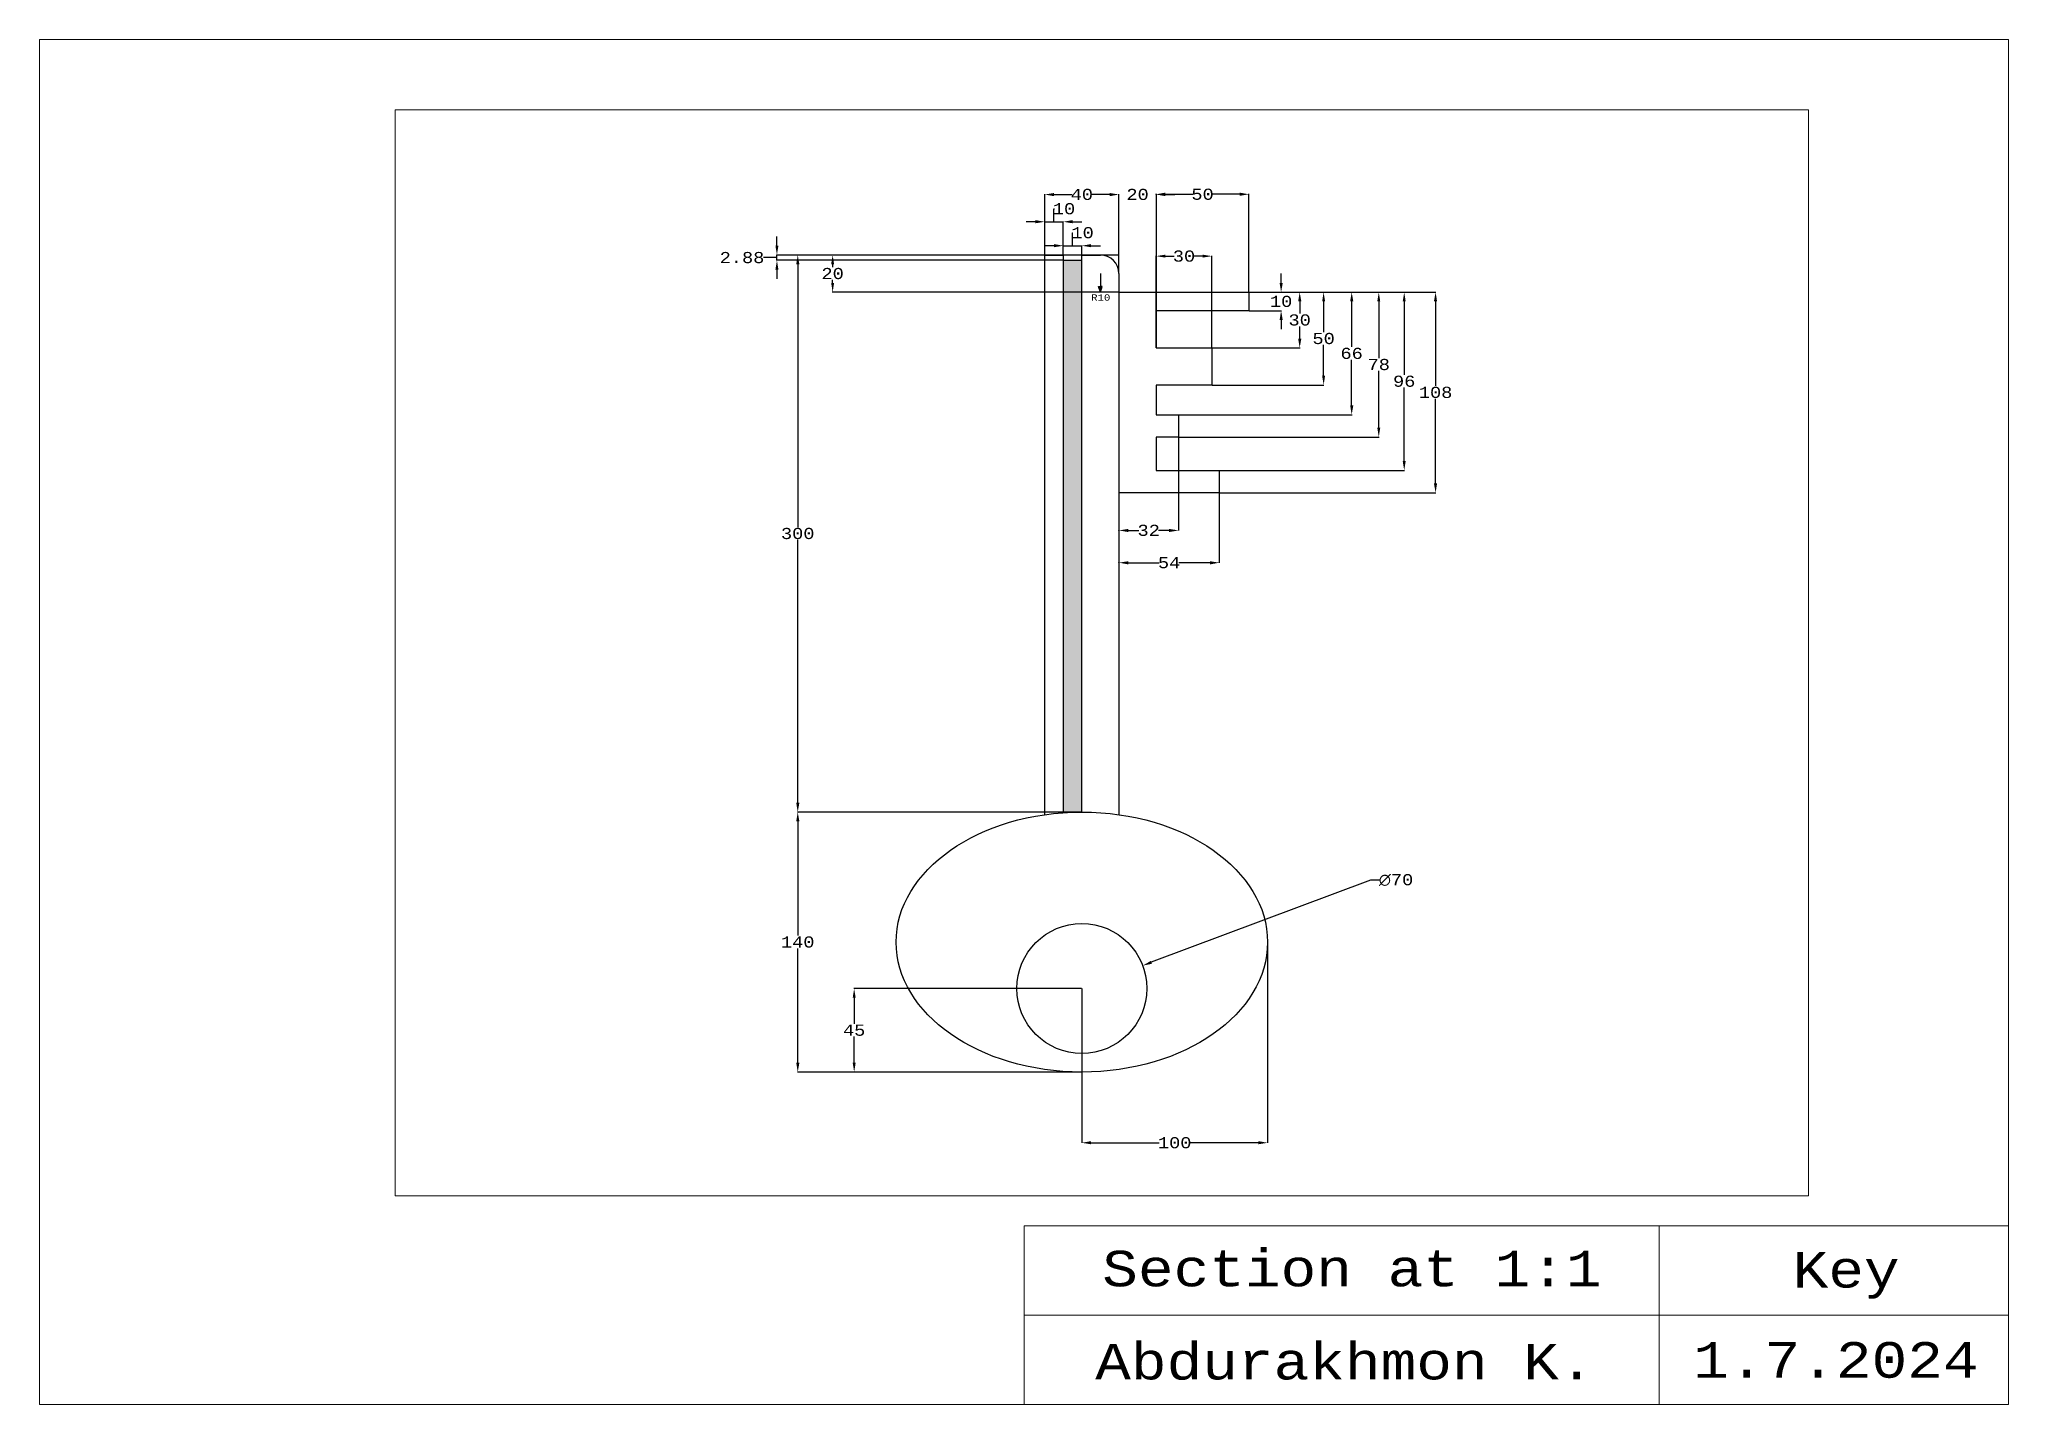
# Paper-space layout 'Layout1' of a CAD drawing. Header units: millimetres, sheet in inches. Extents: x 0.3 to 16.1, y 0.4 to 11.3.
# The model-space entities are those that its viewports show. They can reach past a viewport. Long polylines and large blocks are cut down to what shows.
import ezdxf

# ---------------------------------------------------------------- set-up
doc = ezdxf.new("R2010")
doc.units = ezdxf.units.MM
doc.header["$MEASUREMENT"] = 0
doc.layers.get('0').update_dxf_attribs({"plot": 0})
for name, color, linetype in [('dim', 30, 'Continuous'), ('Hatch', 250, 'Continuous'), ('medium', 4, 'Continuous'), ('thick', 1, 'Continuous')]:
    doc.layers.add(name, color=color, linetype=linetype)
doc.layers.add('Layout Text', color=7, linetype='Continuous', lineweight=15)
doc.styles.get("Standard").update_dxf_attribs({"font": 'cour.ttf'})
doc.dimstyles.new('Mine', dxfattribs={"dimtxt": 6, "dimasz": 5, "dimexe": 0.18, "dimexo": 0.0625, "dimgap": 0.09, "dimtad": 0, "dimtih": 1, "dimtoh": 1, "dimdec": 0, "dimzin": 0, "dimdsep": 46, "dimtxsty": 'Standard', "dimcen": 0, "dimclrd": 256, "dimclre": 256, "dimclrt": 256, "dimadec": 0, "dimazin": 0, "dimtfac": 1, "dimtdec": 0, "dimtofl": 0, "dimtmove": 1, "dimatfit": 3, "dimldrblk": 'DOT', "dimfxl": 1, "dimtfillclr": 256, "dimtolj": 1, "dimtzin": 0, "dimlwd": -1, "dimlwe": -1, "dimarcsym": 0})

# ---------------------------------------------------------------- blocks, each defined once
blk = doc.blocks.new('*D1')
at = {"layer": 'Defpoints', "color": 0, "transparency": 16777216}
for p in [(325.2, 120.8), (259.6, 96.2)]:
    blk.add_point(p, dxfattribs=at)
at = {"layer": 'dim', "transparency": 16777216}
for p, q in [((447.8, 166.9), (329.8, 122.6)), ((452.8, 166.9), (447.8, 166.9))]:
    blk.add_line(p, q, dxfattribs=at)
blk.add_solid([(329.6, 123.4), (330.1, 121.8), (325.2, 120.8)], dxfattribs=at)
at = {"layer": 'dim', "transparency": 16777216, "insert": (461.6, 166.9), "char_height": 6, "attachment_point": 5}
blk.add_mtext('\\A1;∅70', dxfattribs=at)
blk = doc.blocks.new('_Dot')
at = {"color": 0, "linetype": 'ByBlock', "lineweight": -2}
blk.add_line((-0.5, 0), (-1, 0), dxfattribs=at)
at = {"color": 0, "linetype": 'ByBlock', "const_width": 0.5}
blk.add_lwpolyline([(-0.25, 0, 1), (0.25, 0, 1)], format="xyb", close=True, dxfattribs=at)
blk = doc.blocks.new('*D2')
at = {"layer": 'Defpoints', "color": 0, "transparency": 16777216}
for p in [(292.4, 108.5), (392.4, 108.5), (392.4, 25.4)]:
    blk.add_point(p, dxfattribs=at)
at = {"layer": 'dim', "transparency": 16777216}
for p, q in [((292.4, 108.5), (292.4, 25.3)), ((392.4, 108.5), (392.4, 25.3)), ((297.4, 25.4), (334, 25.4)), ((387.4, 25.4), (350.8, 25.4))]:
    blk.add_line(p, q, dxfattribs=at)
for points in [[(297.4, 26.3), (297.4, 24.6), (292.4, 25.4)], [(387.4, 26.3), (387.4, 24.6), (392.4, 25.4)]]:
    blk.add_solid(points, dxfattribs=at)
at = {"layer": 'dim', "transparency": 16777216, "insert": (342.4, 25.4), "char_height": 6, "attachment_point": 5}
blk.add_mtext('\\A1;100', dxfattribs=at)
blk = doc.blocks.new('*D3')
at = {"layer": 'Defpoints', "color": 0, "transparency": 16777216}
for p in [(169.8, 108.5), (292.4, 108.5), (292.4, 63.5)]:
    blk.add_point(p, dxfattribs=at)
at = {"layer": 'dim', "transparency": 16777216}
for p, q in [((292.3, 108.5), (169.6, 108.5)), ((169.8, 103.5), (169.8, 89.4)), ((169.8, 68.5), (169.8, 82.6)), ((292.3, 63.5), (169.6, 63.5))]:
    blk.add_line(p, q, dxfattribs=at)
for points in [[(169, 103.5), (170.6, 103.5), (169.8, 108.5)], [(169, 68.5), (170.6, 68.5), (169.8, 63.5)]]:
    blk.add_solid(points, dxfattribs=at)
at = {"layer": 'dim', "transparency": 16777216, "insert": (169.8, 86), "char_height": 6, "attachment_point": 5}
blk.add_mtext('\\A1;45', dxfattribs=at)
blk = doc.blocks.new('*D4')
at = {"layer": 'Defpoints', "color": 0, "transparency": 16777216}
for p in [(139.4, 203.5), (292.4, 203.5), (292.4, 63.5)]:
    blk.add_point(p, dxfattribs=at)
at = {"layer": 'dim', "transparency": 16777216}
for p, q in [((292.3, 203.5), (139.2, 203.5)), ((139.4, 198.5), (139.4, 137)), ((139.4, 68.5), (139.4, 130.1)), ((292.3, 63.5), (139.2, 63.5))]:
    blk.add_line(p, q, dxfattribs=at)
for points in [[(138.6, 198.5), (140.3, 198.5), (139.4, 203.5)], [(138.6, 68.5), (140.3, 68.5), (139.4, 63.5)]]:
    blk.add_solid(points, dxfattribs=at)
at = {"layer": 'dim', "transparency": 16777216, "insert": (139.4, 133.5), "char_height": 6, "attachment_point": 5}
blk.add_mtext('\\A1;140', dxfattribs=at)
blk = doc.blocks.new('*D5')
at = {"layer": 'Defpoints', "color": 0, "transparency": 16777216}
for p in [(139.4, 503.5), (272.4, 503.5), (139.4, 203.5)]:
    blk.add_point(p, dxfattribs=at)
at = {"layer": 'dim', "transparency": 16777216}
for p, q in [((272.3, 503.5), (139.2, 503.5)), ((139.4, 498.5), (139.4, 357)), ((139.4, 208.5), (139.4, 350.1)), ((139.5, 203.5), (139.6, 203.5))]:
    blk.add_line(p, q, dxfattribs=at)
for points in [[(138.6, 498.5), (140.3, 498.5), (139.4, 503.5)], [(138.6, 208.5), (140.3, 208.5), (139.4, 203.5)]]:
    blk.add_solid(points, dxfattribs=at)
at = {"layer": 'dim', "transparency": 16777216, "insert": (139.4, 353.5), "char_height": 6, "attachment_point": 5}
blk.add_mtext('\\A1;300', dxfattribs=at)
blk = doc.blocks.new('*D6')
at = {"layer": 'Defpoints', "color": 0, "transparency": 16777216}
for p in [(312.4, 536.1), (272.4, 503.5), (312.4, 493.5)]:
    blk.add_point(p, dxfattribs=at)
at = {"layer": 'dim', "transparency": 16777216}
for p, q in [((272.4, 503.6), (272.4, 536.2)), ((277.4, 536.1), (287.1, 536.1)), ((307.4, 536.1), (297.7, 536.1)), ((312.4, 493.6), (312.4, 536.2))]:
    blk.add_line(p, q, dxfattribs=at)
for points in [[(277.4, 536.9), (277.4, 535.2), (272.4, 536.1)], [(307.4, 536.9), (307.4, 535.2), (312.4, 536.1)]]:
    blk.add_solid(points, dxfattribs=at)
at = {"layer": 'dim', "transparency": 16777216, "insert": (292.4, 536.1), "char_height": 6, "attachment_point": 5}
blk.add_mtext('\\A1;40', dxfattribs=at)
blk = doc.blocks.new('*D7')
at = {"layer": 'Defpoints', "color": 0, "transparency": 16777216}
for p in [(312.4, 536.1), (332.4, 536.1), (332.4, 536.1)]:
    blk.add_point(p, dxfattribs=at)
at = {"layer": 'dim', "transparency": 16777216}
for p, q in [((307.4, 536.1), (302.4, 536.1)), ((312.4, 536.1), (312.4, 536.2)), ((332.4, 536.1), (332.4, 536.2)), ((337.4, 536.1), (342.4, 536.1))]:
    blk.add_line(p, q, dxfattribs=at)
for points in [[(307.4, 536.9), (307.4, 535.2), (312.4, 536.1)], [(337.4, 536.9), (337.4, 535.2), (332.4, 536.1)]]:
    blk.add_solid(points, dxfattribs=at)
at = {"layer": 'dim', "transparency": 16777216, "insert": (322.4, 536.1), "char_height": 6, "attachment_point": 5}
blk.add_mtext('\\A1;20', dxfattribs=at)
blk = doc.blocks.new('*D8')
at = {"layer": 'Defpoints', "color": 0, "transparency": 16777216}
for p in [(332.4, 536.1), (382.4, 536.2), (382.4, 536.1)]:
    blk.add_point(p, dxfattribs=at)
at = {"layer": 'dim', "transparency": 16777216}
for p, q in [((332.4, 536.1), (332.4, 536.4)), ((337.4, 536.2), (352.1, 536.2)), ((377.4, 536.2), (362.7, 536.2)), ((382.4, 536.1), (382.4, 536.4))]:
    blk.add_line(p, q, dxfattribs=at)
for points in [[(337.4, 537.1), (337.4, 535.4), (332.4, 536.2)], [(377.4, 537.1), (377.4, 535.4), (382.4, 536.2)]]:
    blk.add_solid(points, dxfattribs=at)
at = {"layer": 'dim', "transparency": 16777216, "insert": (357.4, 536.2), "char_height": 6, "attachment_point": 5}
blk.add_mtext('\\A1;50', dxfattribs=at)
blk = doc.blocks.new('*D9')
at = {"layer": 'Defpoints', "color": 0, "transparency": 16777216}
for p in [(362.4, 502.9), (332.4, 453.5), (362.4, 453.5)]:
    blk.add_point(p, dxfattribs=at)
at = {"layer": 'dim', "transparency": 16777216}
for p, q in [((332.4, 453.6), (332.4, 503.1)), ((337.4, 502.9), (342.1, 502.9)), ((357.4, 502.9), (352.7, 502.9)), ((362.4, 453.6), (362.4, 503.1))]:
    blk.add_line(p, q, dxfattribs=at)
for points in [[(337.4, 503.7), (337.4, 502.1), (332.4, 502.9)], [(357.4, 503.7), (357.4, 502.1), (362.4, 502.9)]]:
    blk.add_solid(points, dxfattribs=at)
at = {"layer": 'dim', "transparency": 16777216, "insert": (347.4, 502.9), "char_height": 6, "attachment_point": 5}
blk.add_mtext('\\A1;30', dxfattribs=at)
blk = doc.blocks.new('*D10')
at = {"layer": 'Defpoints', "color": 0, "transparency": 16777216}
for p in [(382.4, 483.5), (382.4, 473.5), (399.7, 473.5)]:
    blk.add_point(p, dxfattribs=at)
at = {"layer": 'dim', "transparency": 16777216}
for p, q in [((399.7, 488.5), (399.7, 493.5)), ((382.5, 483.5), (399.9, 483.5)), ((382.5, 473.5), (399.9, 473.5)), ((399.7, 468.5), (399.7, 463.5))]:
    blk.add_line(p, q, dxfattribs=at)
for points in [[(398.9, 488.5), (400.6, 488.5), (399.7, 483.5)], [(398.9, 468.5), (400.6, 468.5), (399.7, 473.5)]]:
    blk.add_solid(points, dxfattribs=at)
at = {"layer": 'dim', "transparency": 16777216, "insert": (399.7, 478.5), "char_height": 6, "attachment_point": 5}
blk.add_mtext('\\A1;10', dxfattribs=at)
blk = doc.blocks.new('*D11')
at = {"layer": 'Defpoints', "color": 0, "transparency": 16777216}
for p in [(382.4, 483.5), (362.4, 453.5), (409.7, 453.5)]:
    blk.add_point(p, dxfattribs=at)
at = {"layer": 'dim', "transparency": 16777216}
for p, q in [((382.5, 483.5), (409.9, 483.5)), ((409.7, 478.5), (409.7, 472)), ((409.7, 458.5), (409.7, 465.1)), ((362.5, 453.5), (409.9, 453.5))]:
    blk.add_line(p, q, dxfattribs=at)
for points in [[(408.9, 478.5), (410.6, 478.5), (409.7, 483.5)], [(408.9, 458.5), (410.6, 458.5), (409.7, 453.5)]]:
    blk.add_solid(points, dxfattribs=at)
at = {"layer": 'dim', "transparency": 16777216, "insert": (409.7, 468.5), "char_height": 6, "attachment_point": 5}
blk.add_mtext('\\A1;30', dxfattribs=at)
blk = doc.blocks.new('*D12')
at = {"layer": 'Defpoints', "color": 0, "transparency": 16777216}
for p in [(382.4, 483.5), (362.4, 433.5), (422.6, 433.5)]:
    blk.add_point(p, dxfattribs=at)
at = {"layer": 'dim', "transparency": 16777216}
for p, q in [((382.5, 483.5), (422.8, 483.5)), ((422.6, 478.5), (422.6, 462)), ((422.6, 438.5), (422.6, 455.1)), ((362.5, 433.5), (422.8, 433.5))]:
    blk.add_line(p, q, dxfattribs=at)
for points in [[(421.8, 478.5), (423.4, 478.5), (422.6, 483.5)], [(421.8, 438.5), (423.4, 438.5), (422.6, 433.5)]]:
    blk.add_solid(points, dxfattribs=at)
at = {"layer": 'dim', "transparency": 16777216, "insert": (422.6, 458.5), "char_height": 6, "attachment_point": 5}
blk.add_mtext('\\A1;50', dxfattribs=at)
blk = doc.blocks.new('*D13')
at = {"layer": 'Defpoints', "color": 0, "transparency": 16777216}
for p in [(382.4, 483.5), (344.4, 417.5), (437.7, 417.5)]:
    blk.add_point(p, dxfattribs=at)
at = {"layer": 'dim', "transparency": 16777216}
for p, q in [((382.5, 483.5), (437.9, 483.5)), ((437.7, 478.5), (437.7, 454)), ((437.7, 422.5), (437.7, 447.1)), ((344.5, 417.5), (437.9, 417.5))]:
    blk.add_line(p, q, dxfattribs=at)
for points in [[(436.9, 478.5), (438.6, 478.5), (437.7, 483.5)], [(436.9, 422.5), (438.6, 422.5), (437.7, 417.5)]]:
    blk.add_solid(points, dxfattribs=at)
at = {"layer": 'dim', "transparency": 16777216, "insert": (437.7, 450.5), "char_height": 6, "attachment_point": 5}
blk.add_mtext('\\A1;66', dxfattribs=at)
blk = doc.blocks.new('*D14')
at = {"layer": 'Defpoints', "color": 0, "transparency": 16777216}
for p in [(382.4, 483.5), (344.4, 405.5), (452.3, 405.5)]:
    blk.add_point(p, dxfattribs=at)
at = {"layer": 'dim', "transparency": 16777216}
for p, q in [((382.5, 483.5), (452.5, 483.5)), ((452.3, 478.5), (452.3, 448)), ((452.3, 410.5), (452.3, 441.1)), ((344.5, 405.5), (452.5, 405.5))]:
    blk.add_line(p, q, dxfattribs=at)
for points in [[(451.5, 478.5), (453.1, 478.5), (452.3, 483.5)], [(451.5, 410.5), (453.1, 410.5), (452.3, 405.5)]]:
    blk.add_solid(points, dxfattribs=at)
at = {"layer": 'dim', "transparency": 16777216, "insert": (452.3, 444.5), "char_height": 6, "attachment_point": 5}
blk.add_mtext('\\A1;78', dxfattribs=at)
blk = doc.blocks.new('*D15')
at = {"layer": 'Defpoints', "color": 0, "transparency": 16777216}
for p in [(382.4, 483.5), (366.4, 387.5), (466, 387.5)]:
    blk.add_point(p, dxfattribs=at)
at = {"layer": 'dim', "transparency": 16777216}
for p, q in [((382.5, 483.5), (466.2, 483.5)), ((466, 478.5), (466, 439)), ((466, 392.5), (466, 432.1)), ((366.5, 387.5), (466.2, 387.5))]:
    blk.add_line(p, q, dxfattribs=at)
for points in [[(465.2, 478.5), (466.8, 478.5), (466, 483.5)], [(465.2, 392.5), (466.8, 392.5), (466, 387.5)]]:
    blk.add_solid(points, dxfattribs=at)
at = {"layer": 'dim', "transparency": 16777216, "insert": (466, 435.5), "char_height": 6, "attachment_point": 5}
blk.add_mtext('\\A1;96', dxfattribs=at)
blk = doc.blocks.new('*D16')
at = {"layer": 'Defpoints', "color": 0, "transparency": 16777216}
for p in [(382.4, 483.5), (366.4, 375.5), (482.9, 375.5)]:
    blk.add_point(p, dxfattribs=at)
at = {"layer": 'dim', "transparency": 16777216}
for p, q in [((382.5, 483.5), (483, 483.5)), ((482.9, 478.5), (482.9, 433)), ((482.9, 380.5), (482.9, 426.1)), ((366.5, 375.5), (483, 375.5))]:
    blk.add_line(p, q, dxfattribs=at)
for points in [[(482, 478.5), (483.7, 478.5), (482.9, 483.5)], [(482, 380.5), (483.7, 380.5), (482.9, 375.5)]]:
    blk.add_solid(points, dxfattribs=at)
at = {"layer": 'dim', "transparency": 16777216, "insert": (482.9, 429.5), "char_height": 6, "attachment_point": 5}
blk.add_mtext('\\A1;108', dxfattribs=at)
blk = doc.blocks.new('*D17')
at = {"layer": 'Defpoints', "color": 0, "transparency": 16777216}
for p in [(312.4, 355.2), (312.4, 355.2), (344.4, 355.2)]:
    blk.add_point(p, dxfattribs=at)
at = {"layer": 'dim', "transparency": 16777216}
for p, q in [((312.4, 355.2), (312.4, 355.3)), ((317.4, 355.2), (323.1, 355.2)), ((339.4, 355.2), (333.7, 355.2)), ((344.4, 355.2), (344.4, 355.3))]:
    blk.add_line(p, q, dxfattribs=at)
for points in [[(317.4, 356), (317.4, 354.3), (312.4, 355.2)], [(339.4, 356), (339.4, 354.3), (344.4, 355.2)]]:
    blk.add_solid(points, dxfattribs=at)
at = {"layer": 'dim', "transparency": 16777216, "insert": (328.4, 355.2), "char_height": 6, "attachment_point": 5}
blk.add_mtext('\\A1;32', dxfattribs=at)
blk = doc.blocks.new('*D18')
at = {"layer": 'Defpoints', "color": 0, "transparency": 16777216}
for p in [(312.4, 337.8), (312.4, 337.8), (366.4, 337.8)]:
    blk.add_point(p, dxfattribs=at)
at = {"layer": 'dim', "transparency": 16777216}
for p, q in [((312.4, 337.8), (312.4, 337.9)), ((317.4, 337.8), (334.1, 337.8)), ((361.4, 337.8), (344.7, 337.8)), ((366.4, 337.8), (366.4, 337.9))]:
    blk.add_line(p, q, dxfattribs=at)
for points in [[(317.4, 338.6), (317.4, 336.9), (312.4, 337.8)], [(361.4, 338.6), (361.4, 336.9), (366.4, 337.8)]]:
    blk.add_solid(points, dxfattribs=at)
at = {"layer": 'dim', "transparency": 16777216, "insert": (339.4, 337.8), "char_height": 6, "attachment_point": 5}
blk.add_mtext('\\A1;54', dxfattribs=at)
blk = doc.blocks.new('*D19')
at = {"layer": 'Defpoints', "color": 0, "transparency": 16777216}
for p in [(158.2, 503.5), (312.4, 503.5), (312.4, 483.5)]:
    blk.add_point(p, dxfattribs=at)
at = {"layer": 'dim', "transparency": 16777216}
for p, q in [((312.3, 503.5), (158, 503.5)), ((158.2, 498.5), (158.2, 497)), ((158.2, 488.5), (158.2, 490.1)), ((312.3, 483.5), (158, 483.5))]:
    blk.add_line(p, q, dxfattribs=at)
for points in [[(157.4, 498.5), (159, 498.5), (158.2, 503.5)], [(157.4, 488.5), (159, 488.5), (158.2, 483.5)]]:
    blk.add_solid(points, dxfattribs=at)
at = {"layer": 'dim', "transparency": 16777216, "insert": (158.2, 493.5), "char_height": 6, "attachment_point": 5}
blk.add_mtext('\\A1;20', dxfattribs=at)
blk = doc.blocks.new('*D20')
at = {"layer": 'Defpoints', "color": 0, "transparency": 16777216}
for p in [(128.2, 503.5), (282.4, 503.5), (282.4, 500.7)]:
    blk.add_point(p, dxfattribs=at)
at = {"layer": 'dim', "transparency": 16777216}
for p, q in [((128.2, 508.5), (128.2, 513.5)), ((121.2, 502.1), (121, 502.1)), ((128.2, 502.1), (121.2, 502.1)), ((282.3, 503.5), (128, 503.5)), ((282.3, 500.7), (128, 500.7)), ((128.2, 500.7), (128.2, 503.5)), ((128.2, 495.7), (128.2, 490.7))]:
    blk.add_line(p, q, dxfattribs=at)
for points in [[(127.4, 508.5), (129, 508.5), (128.2, 503.5)], [(127.4, 495.7), (129, 495.7), (128.2, 500.7)]]:
    blk.add_solid(points, dxfattribs=at)
at = {"layer": 'dim', "transparency": 16777216, "insert": (109.4, 502.1), "char_height": 6, "attachment_point": 5}
blk.add_mtext('\\A1;2.88', dxfattribs=at)
blk = doc.blocks.new('*D21')
at = {"layer": 'Defpoints', "color": 0, "transparency": 16777216}
for p in [(282.4, 521.4), (272.4, 503.5), (282.4, 503.5)]:
    blk.add_point(p, dxfattribs=at)
at = {"layer": 'dim', "transparency": 16777216}
for p, q in [((267.4, 521.4), (262.4, 521.4)), ((272.4, 503.6), (272.4, 521.6)), ((272.4, 521.4), (282.4, 521.4)), ((277.4, 521.4), (277.4, 528.4)), ((277.4, 528.4), (277.6, 528.4)), ((282.4, 503.6), (282.4, 521.6)), ((287.4, 521.4), (292.4, 521.4))]:
    blk.add_line(p, q, dxfattribs=at)
for points in [[(267.4, 522.3), (267.4, 520.6), (272.4, 521.4)], [(287.4, 522.3), (287.4, 520.6), (282.4, 521.4)]]:
    blk.add_solid(points, dxfattribs=at)
at = {"layer": 'dim', "transparency": 16777216, "insert": (282.8, 528.4), "char_height": 6, "attachment_point": 5}
blk.add_mtext('\\A1;10', dxfattribs=at)
blk = doc.blocks.new('*D22')
at = {"layer": 'Defpoints', "color": 0, "transparency": 16777216}
for p in [(282.4, 503.5), (292.4, 508.5), (292.4, 503.5)]:
    blk.add_point(p, dxfattribs=at)
at = {"layer": 'dim', "transparency": 16777216}
for p, q in [((287.4, 508.5), (287.4, 515.5)), ((287.4, 515.5), (287.6, 515.5)), ((277.4, 508.5), (272.4, 508.5)), ((282.4, 503.6), (282.4, 508.7)), ((282.4, 508.5), (292.4, 508.5)), ((292.4, 503.6), (292.4, 508.7)), ((297.4, 508.5), (302.4, 508.5))]:
    blk.add_line(p, q, dxfattribs=at)
for points in [[(277.4, 509.4), (277.4, 507.7), (282.4, 508.5)], [(297.4, 509.4), (297.4, 507.7), (292.4, 508.5)]]:
    blk.add_solid(points, dxfattribs=at)
at = {"layer": 'dim', "transparency": 16777216, "insert": (292.8, 515.5), "char_height": 6, "attachment_point": 5}
blk.add_mtext('\\A1;10', dxfattribs=at)

msp = doc.modelspace()

# ---------------------------------------------------------------- hatches: boundary and pattern name
at = {"layer": 'dim'}
h = msp.add_hatch(color=256, dxfattribs=at)
h.dxf.hatch_style = 1
h.paths.add_polyline_path([(303.4, 486.5), (302.4, 486.5), (302.4, 483.5)])
h.paths.add_polyline_path([(302.4, 486.5), (301.4, 486.5), (302.4, 483.5)])
at = {"layer": 'Hatch'}
h = msp.add_hatch(color=256, dxfattribs=at)
h.dxf.hatch_style = 1
edge = h.paths.add_edge_path()
edge.add_line((292.4, 500.7), (282.4, 500.7))
edge.add_line((282.4, 500.7), (282.4, 203.2))
edge.add_ellipse((292.4, 133.5), major_axis=(-100, 0), ratio=0.7, start_angle=270, end_angle=275.7392, ccw=False)
edge.add_line((292.4, 203.5), (292.4, 500.7))

# ---------------------------------------------------------------- linework, layer by layer
at = {"layer": 'dim'}
for p, q in [((332.4, 536.4), (332.4, 473.5)), ((382.4, 483.5), (382.4, 536.2)), ((302.4, 493.5), (302.4, 483.5)), ((344.4, 405.5), (344.4, 355.2)), ((366.4, 375.5), (366.4, 337.8)), ((392.4, 133.5), (392.4, 107.1))]:
    msp.add_line(p, q, dxfattribs=at)
for points in [[(302.4, 483.5), (301.4, 486.5), (302.4, 486.5)], [(302.4, 483.5), (303.4, 486.5), (302.4, 486.5)]]:
    msp.add_lwpolyline(points, dxfattribs=at)
at = {"layer": 'medium'}
msp.add_circle((292.4, 108.5), 35, dxfattribs=at)
msp.add_ellipse((292.4, 133.5), major_axis=(-100, 0), ratio=0.7, dxfattribs=at)
at = {"layer": 'thick'}
msp.add_line((282.4, 500.7), (292.4, 500.7), dxfattribs=at)
for points in [[(272.4, 202.1), (272.4, 503.5), (282.4, 503.5)], [(282.4, 503.5), (282.4, 203.2)], [(292.4, 203.5), (292.4, 503.5)], [(292.4, 503.5), (302.4, 503.5)], [(312.4, 493.5), (312.4, 202.1)], [(312.4, 483.5), (382.4, 483.5), (382.4, 473.5), (332.4, 473.5), (332.4, 453.5), (362.4, 453.5), (362.4, 433.5), (332.4, 433.5), (332.4, 417.5), (344.4, 417.5), (344.4, 405.5), (332.4, 405.5), (332.4, 387.5), (366.4, 387.5), (366.4, 375.5), (312.4, 375.5)]]:
    msp.add_lwpolyline(points, dxfattribs=at)
msp.add_arc((302.4, 493.5), 10, 0, 90, dxfattribs=at)
msp.add_arc((302.4, 493.5), 10, 0, 90, dxfattribs=at)

# ---------------------------------------------------------------- texts
at = {"layer": 'dim'}
msp.add_text('R10', height=3.44, dxfattribs=at).set_placement((297.4, 478.9))

# ---------------------------------------------------------------- dimensions: what is measured, and where the dimension line sits
for base, p1, p2, picture, middle in [((282.4, 521.4), (272.4, 503.5), (282.4, 503.5), '*D21', (277.7, 528.4)), ((312.4, 536.1), (272.4, 503.5), (312.4, 493.5), '*D6', (292.4, 536.1)), ((332.4, 536.1), (312.4, 536.1), (332.4, 536.1), '*D7', (322.4, 536.1)), ((382.4, 536.2), (332.4, 536.1), (382.4, 536.1), '*D8', (357.4, 536.2)), ((292.4, 508.5), (282.4, 503.5), (292.4, 503.5), '*D22', (287.7, 515.5)), ((362.4, 502.9), (332.4, 453.5), (362.4, 453.5), '*D9', (347.4, 502.9)), ((312.4, 355.2), (344.4, 355.2), (312.4, 355.2), '*D17', (328.4, 355.2)), ((312.4, 337.8), (366.4, 337.8), (312.4, 337.8), '*D18', (339.4, 337.8)), ((392.4, 25.4), (292.4, 108.5), (392.4, 108.5), '*D2', (342.4, 25.4))]:
    dim = msp.add_linear_dim(base=base, p1=p1, p2=p2, dimstyle='Mine', dxfattribs=at)
    dim.commit()
    dim.dimension.update_dxf_attribs({"geometry": picture, "text_midpoint": middle})
dim = msp.add_linear_dim(base=(128.2, 503.5), p1=(282.4, 500.7), p2=(282.4, 503.5), angle=90, text='2.88', dimstyle='Mine', dxfattribs=at)
dim.commit()
dim.dimension.update_dxf_attribs({"geometry": '*D20', "text_midpoint": (121, 502.1)})
for base, p1, p2, picture, middle in [((139.4, 503.5), (139.4, 203.5), (272.4, 503.5), '*D5', (139.4, 353.5)), ((158.2, 503.5), (312.4, 483.5), (312.4, 503.5), '*D19', (158.2, 493.5)), ((399.7, 473.5), (382.4, 483.5), (382.4, 473.5), '*D10', (399.7, 478.5)), ((437.7, 417.5), (382.4, 483.5), (344.4, 417.5), '*D13', (437.7, 450.5)), ((452.3, 405.5), (382.4, 483.5), (344.4, 405.5), '*D14', (452.3, 444.5)), ((409.7, 453.5), (382.4, 483.5), (362.4, 453.5), '*D11', (409.7, 468.5)), ((422.6, 433.5), (382.4, 483.5), (362.4, 433.5), '*D12', (422.6, 458.5)), ((466, 387.5), (382.4, 483.5), (366.4, 387.5), '*D15', (466, 435.5)), ((482.9, 375.5), (382.4, 483.5), (366.4, 375.5), '*D16', (482.9, 429.5)), ((139.4, 203.5), (292.4, 63.5), (292.4, 203.5), '*D4', (139.4, 133.5)), ((169.8, 108.5), (292.4, 63.5), (292.4, 108.5), '*D3', (169.8, 86))]:
    dim = msp.add_linear_dim(base=base, p1=p1, p2=p2, angle=90, dimstyle='Mine', dxfattribs=at)
    dim.commit()
    dim.dimension.update_dxf_attribs({"geometry": picture, "text_midpoint": middle})
dim = msp.add_diameter_dim_2p(p1=(259.6, 96.2), p2=(325.2, 120.8), dimstyle='Mine', dxfattribs=at)
dim.commit()
dim.dimension.update_dxf_attribs({"geometry": '*D1', "text_midpoint": (447.8, 166.9), "dimtype": 163})

psp = doc.layouts.get("Layout1")

# ---------------------------------------------------------------- linework, layer by layer
at = {"layer": 'Layout Text'}
for p, q in [((8.2, 0.401), (8.2, 1.834)), ((8.2, 1.834), (16.086, 1.834)), ((13.286, 0.401), (13.286, 1.834)), ((16.086, 1.834), (16.086, 0.401)), ((8.2, 1.118), (16.086, 1.118)), ((16.086, 0.401), (8.2, 0.401))]:
    psp.add_line(p, q, dxfattribs=at)
psp.add_lwpolyline([(0.313, 11.338), (16.086, 11.338), (16.086, 0.401), (0.313, 0.401)], close=True, dxfattribs=at)

# ---------------------------------------------------------------- texts
for s, height, p in [('Section at 1:1', 0.28511, (8.826, 1.349)), ('Key', 0.2851, (14.356, 1.339)), ('Abdurakhmon K.', 0.28511, (8.77, 0.603)), ('1.7.2024', 0.2851, (13.56, 0.617))]:
    psp.add_text(s, height=height, dxfattribs=at).set_placement(p)

# ---------------------------------------------------------------- viewports
at = {"layer": '0'}
psp.add_viewport(center=(8.823, 6.423), size=(11.322, 8.69934), view_center_point=(303.168, 289.227), view_height=584.84779, dxfattribs=at)

doc.saveas('drawing.dxf')
